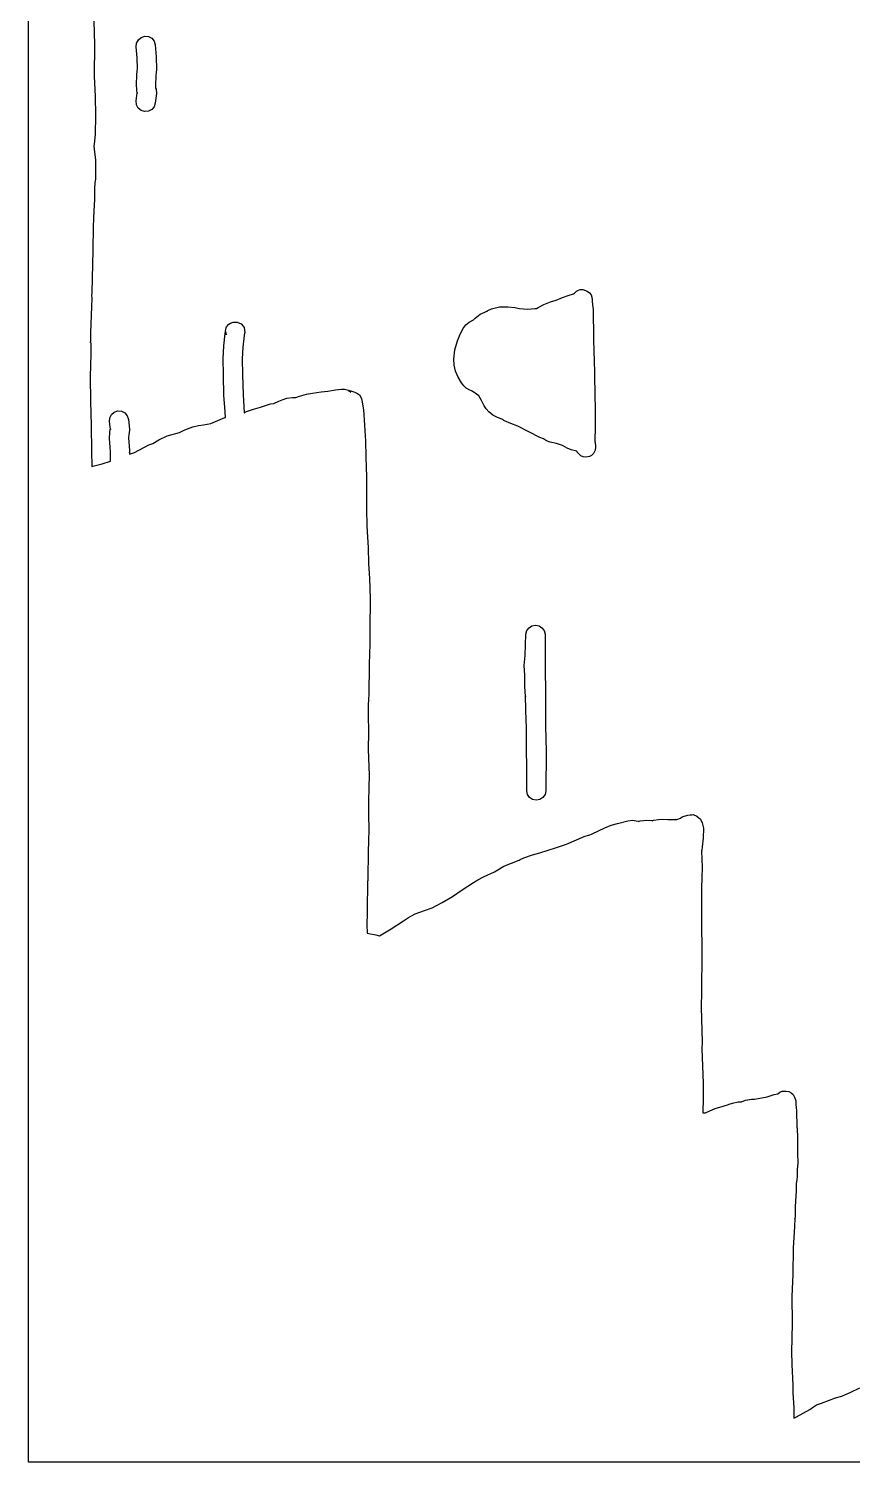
# Model space of a CAD drawing. Extents: x 2 to 598, y 673 to 2998.
# Drawn here: x 2 to 209.4, y 2302 to 2662.9 of the extents above; entities that cross this region are included whole.
import ezdxf

# ---------------------------------------------------------------- set-up
doc = ezdxf.new("R2010")
doc.units = 0

msp = doc.modelspace()

# ---------------------------------------------------------------- linework, layer by layer
at = {"layer": 'Calque 1'}
for p, q in [((18.39185, 2664.76482), (18.57685, 2658.85512)), ((29.186325, 2659.232852), (29.61967, 2660.063063)), ((29.61967, 2660.063063), (30.337755, 2660.664224)), ((30.337755, 2660.664224), (31.23124, 2660.9448)), ((31.23124, 2660.9448), (32.164085, 2660.862178)), ((32.164085, 2660.862178), (32.994293, 2660.42884)), ((32.994293, 2660.42884), (33.595456, 2659.710766)), ((33.595456, 2659.710766), (33.87604, 2658.81729)), ((18.57685, 2658.85512), (18.49625, 2650.92951)), ((29.102, 2658.30055), (29.10074, 2658.2998)), ((29.10074, 2658.2998), (29.1037, 2658.3)), ((29.337701, 2655.506055), (29.102, 2658.30055)), ((29.1037, 2658.3), (29.186325, 2659.232852)), ((33.87604, 2658.81729), (34.133764, 2655.756695)), ((29.26793, 2651.06946), (29.34343, 2652.29004)), ((29.37433, 2652.78254), (29.337701, 2655.506055)), ((29.34343, 2652.29004), (29.36833, 2652.68434)), ((29.36833, 2652.68434), (29.37433, 2652.78254)), ((34.133764, 2655.756695), (34.17317, 2652.60319)), ((34.15917, 2652.38306), (34.13427, 2651.98981)), ((34.16617, 2652.49469), (34.15917, 2652.38306)), ((34.16917, 2652.52669), (34.16617, 2652.49469)), ((34.17317, 2652.60319), (34.167308, 2652.457289)), ((34.167308, 2652.457289), (34.16917, 2652.52669)), ((18.49625, 2650.92951), (18.75774, 2645.82335)), ((29.14961, 2648.88043), (29.26793, 2651.06946)), ((29.19971, 2647.40766), (29.14961, 2648.88043)), ((34.05937, 2650.778), (33.94931, 2648.80913)), ((33.94931, 2648.80913), (33.98031, 2647.84226)), ((34.13427, 2651.98981), (34.05937, 2650.778)), ((18.75774, 2645.82335), (18.865579, 2641.04545)), ((29.10462, 2644.6533), (29.35373, 2646.68368)), ((29.301553, 2646.58613), (29.19971, 2647.40766)), ((29.33563, 2646.521495), (29.301553, 2646.58613)), ((29.35373, 2646.68368), (29.33563, 2646.521495)), ((34.15136, 2646.53329), (33.87177, 2644.09003)), ((33.98031, 2647.84226), (34.07227, 2647.649869)), ((34.07227, 2647.649869), (34.15136, 2646.53329)), ((29.182318, 2643.703485), (29.10462, 2644.6533)), ((29.603567, 2642.885572), (29.182318, 2643.703485)), ((30.300766, 2642.285283), (29.603567, 2642.885572)), ((31.20631, 2641.98834), (30.300766, 2642.285283)), ((32.139943, 2642.061856), (31.20631, 2641.98834)), ((32.974359, 2642.487093), (32.139943, 2642.061856)), ((33.582502, 2643.1993), (32.974359, 2642.487093)), ((33.87177, 2644.09003), (33.582502, 2643.1993)), ((18.865579, 2641.04545), (18.77574, 2636.18208)), ((18.77574, 2636.18208), (18.50859, 2633.79255)), ((18.50859, 2633.79255), (18.39334, 2633.26857)), ((18.39334, 2633.26857), (18.6171, 2631.73428)), ((18.6171, 2631.73428), (18.801909, 2629.829681)), ((18.83932, 2627.87097), (18.78922, 2625.0675)), ((18.801909, 2629.829681), (18.83932, 2627.87097)), ((18.68022, 2624.25465), (18.61612, 2622.41961)), ((18.72982, 2624.39623), (18.68022, 2624.25465)), ((18.78922, 2625.0675), (18.72982, 2624.39623)), ((18.61312, 2619.83942), (18.3697, 2617.00754)), ((18.61612, 2622.41961), (18.61312, 2619.83942)), ((18.3697, 2617.00754), (18.23175, 2613.0517)), ((18.23175, 2613.0517), (18.17075, 2607.03141)), ((18.17075, 2607.03141), (17.86947, 2596.53641)), ((17.89387, 2595.03525), (17.82777, 2592.85398)), ((17.86947, 2596.53641), (17.85197, 2595.53803)), ((17.85197, 2595.53803), (17.86287, 2595.49983)), ((17.86287, 2595.49983), (17.89387, 2595.16445)), ((17.89387, 2595.16445), (17.89387, 2595.03525)), ((134.85898, 2594.51405), (136.400512, 2595.222446)), ((136.400512, 2595.222446), (137.87327, 2595.68038)), ((137.87327, 2595.68038), (139.17708, 2596.1098)), ((139.17708, 2596.1098), (139.44423, 2596.25553)), ((139.44423, 2596.25553), (139.46223, 2596.27353)), ((139.46223, 2596.27353), (139.72422, 2596.52777)), ((139.72422, 2596.52777), (139.98365, 2596.74431)), ((139.98365, 2596.74431), (140.48749, 2597.03368)), ((140.48749, 2597.03368), (140.841012, 2597.166167)), ((140.841012, 2597.166167), (141.51741, 2597.22643)), ((141.51741, 2597.22643), (142.66145, 2596.809391)), ((142.66145, 2596.809391), (143.223771, 2596.372033)), ((143.223771, 2596.372033), (143.61547, 2595.83583)), ((143.61547, 2595.83583), (143.845919, 2595.232945)), ((143.845919, 2595.232945), (143.82838, 2595.11339)), ((143.82838, 2595.11339), (143.86558, 2594.83383)), ((143.86558, 2594.83383), (143.92348, 2594.26178)), ((17.82777, 2592.85398), (17.58748, 2586.38101)), ((114.46586, 2590.017822), (115.72372, 2590.98613)), ((115.72372, 2590.98613), (116.91023, 2591.52408)), ((116.91023, 2591.52408), (117.390906, 2591.714261)), ((117.390906, 2591.714261), (117.53964, 2591.76903)), ((117.487835, 2591.767654), (117.624644, 2591.877955)), ((117.53964, 2591.76903), (117.487835, 2591.767654)), ((117.624644, 2591.877955), (118.52561, 2592.30026)), ((118.52561, 2592.30026), (120.602629, 2592.807564)), ((120.602629, 2592.807564), (122.70055, 2592.87335)), ((122.70055, 2592.87335), (124.386199, 2592.647294)), ((124.386199, 2592.647294), (125.61977, 2592.42945)), ((125.61977, 2592.42945), (127.628332, 2592.285832)), ((127.628332, 2592.285832), (129.46501, 2592.38085)), ((129.46501, 2592.38085), (129.84688, 2592.41185)), ((129.84688, 2592.41185), (130.31352, 2592.69504)), ((130.31352, 2592.69504), (131.74227, 2593.445562)), ((131.74227, 2593.445562), (133.40637, 2594.1394)), ((133.40637, 2594.1394), (134.85898, 2594.51405)), ((143.92348, 2594.26178), (143.99688, 2593.37294)), ((143.99688, 2593.37294), (144.14984, 2592.15956)), ((144.14984, 2592.15956), (144.13954, 2590.50076)), ((51.555915, 2586.702654), (51.75401, 2587.58678)), ((51.75401, 2587.58678), (51.80641, 2587.820109)), ((51.80641, 2587.820109), (52.38912, 2588.46218)), ((52.38912, 2588.46218), (52.785051, 2588.754783)), ((52.785051, 2588.754783), (53.49446, 2589.01563)), ((53.49446, 2589.01563), (54.540559, 2588.96813)), ((54.540559, 2588.96813), (55.48918, 2588.53711)), ((55.48918, 2588.53711), (56.023845, 2588.014787)), ((56.023845, 2588.014787), (56.268047, 2587.598406)), ((56.268047, 2587.598406), (56.35786, 2587.0633)), ((111.2878, 2587.26749), (112.12043, 2588.289789)), ((112.12043, 2588.289789), (112.946101, 2588.947506)), ((112.946101, 2588.947506), (114.03132, 2589.54693)), ((114.03132, 2589.54693), (114.46586, 2590.017822)), ((144.13954, 2590.50076), (144.25013, 2586.50926)), ((17.60448, 2583.761011), (17.53328, 2584.04625)), ((17.53328, 2584.04625), (17.62528, 2583.55534)), ((17.58748, 2586.38101), (17.59888, 2583.89485)), ((17.59888, 2583.89485), (17.60448, 2583.761011)), ((51.14003, 2582.99947), (51.51881, 2586.16518)), ((51.51881, 2586.16518), (51.58291, 2586.6282)), ((51.69971, 2585.80809), (51.555915, 2586.702654)), ((51.58291, 2586.6282), (51.62891, 2586.23854)), ((51.62891, 2586.23854), (51.69971, 2585.80809)), ((56.28466, 2585.59312), (55.93174, 2582.7044)), ((56.36686, 2586.18531), (56.28466, 2585.59312)), ((56.35786, 2587.0633), (56.428851, 2586.329311)), ((56.428851, 2586.329311), (56.36686, 2586.18531)), ((109.314714, 2582.033784), (109.99693, 2584.27387)), ((109.99693, 2584.27387), (110.4511, 2585.572024)), ((110.4511, 2585.572024), (111.2878, 2587.26749)), ((144.25013, 2586.50426), (144.19533, 2585.58906)), ((144.19533, 2585.58906), (144.19533, 2584.52864)), ((144.19533, 2584.52864), (144.48317, 2576.42991)), ((144.25013, 2586.50926), (144.25013, 2586.50426)), ((17.62798, 2581.02939), (17.52723, 2575.19666)), ((17.62528, 2583.55534), (17.63828, 2583.13571)), ((17.63828, 2583.13571), (17.62798, 2581.02939)), ((50.9731, 2579.81), (51.14003, 2582.99947)), ((55.93174, 2582.7044), (55.77309, 2579.74901)), ((109.044, 2579.7), (109.314714, 2582.033784)), ((51.07541, 2575.60469), (50.97309, 2579.81169)), ((50.97309, 2579.81169), (50.9731, 2579.81)), ((55.77309, 2579.74901), (55.87437, 2575.73272)), ((109.0439, 2579.70111), (109.04364, 2579.6984)), ((109.04364, 2579.6984), (109.044, 2579.7)), ((109.149367, 2578.164048), (109.0439, 2579.70111)), ((109.506734, 2576.63214), (109.149367, 2578.164048)), ((110.126846, 2575.142562), (109.506734, 2576.63214)), ((17.52723, 2575.19666), (17.579916, 2569.105039)), ((51.17981, 2570.52853), (51.07541, 2575.60469)), ((55.87437, 2575.73272), (55.97357, 2570.77851)), ((111.02055, 2573.73249), (110.126846, 2575.142562)), ((111.31924, 2573.31752), (111.02055, 2573.73249)), ((111.567489, 2572.958614), (111.31924, 2573.31752)), ((112.19823, 2572.40389), (111.567489, 2572.958614)), ((144.48317, 2576.42991), (144.60718, 2569.91972)), ((51.418662, 2567.585755), (51.17981, 2570.52853)), ((55.97357, 2570.77851), (56.28983, 2566.14468)), ((64.98334, 2569.05666), (65.833883, 2569.465803)), ((65.833883, 2569.465803), (66.98168, 2569.82405)), ((66.98168, 2569.82405), (68.402959, 2569.985776)), ((68.402959, 2569.985776), (69.12832, 2569.98476)), ((69.12832, 2569.98476), (69.28593, 2570.00906)), ((69.28593, 2570.00906), (70.21973, 2570.38681)), ((70.21973, 2570.38681), (71.928939, 2570.843618)), ((71.928939, 2570.843618), (73.45052, 2571.14285)), ((73.45052, 2571.14285), (75.623123, 2571.417158)), ((75.623123, 2571.417158), (77.32783, 2571.57796)), ((77.32783, 2571.57796), (79.27757, 2571.98981)), ((79.27757, 2571.98981), (80.79842, 2572.15261)), ((80.79842, 2572.15261), (81.543691, 2572.150619)), ((81.543691, 2572.150619), (82.50167, 2571.84358)), ((82.50167, 2571.84358), (82.42057, 2571.81978)), ((82.42057, 2571.81978), (82.49967, 2571.79918)), ((82.49967, 2571.79918), (82.59527, 2571.77748)), ((82.59527, 2571.77748), (83.15338, 2571.3837)), ((83.15338, 2571.3837), (82.62316, 2571.77076)), ((82.62316, 2571.77076), (83.09808, 2571.66173)), ((83.09808, 2571.66173), (83.85151, 2571.47673)), ((83.85151, 2571.47673), (84.33728, 2571.31136)), ((84.33728, 2571.31136), (84.82097, 2571.05038)), ((84.82097, 2571.05038), (85.283444, 2570.682524)), ((85.283444, 2570.682524), (85.77027, 2569.744)), ((85.77027, 2569.744), (85.90618, 2569.36418)), ((85.90618, 2569.36418), (86.32838, 2566.89354)), ((113.126039, 2571.844895), (112.19823, 2572.40389)), ((113.51909, 2571.73521), (113.126039, 2571.844895)), ((114.17901, 2571.27838), (113.51909, 2571.73521)), ((114.46529, 2571.14659), (114.17901, 2571.27838)), ((114.73143, 2570.88976), (114.46529, 2571.14659)), ((115.32984, 2570.45775), (114.73143, 2570.88976)), ((116.00372, 2569.29969), (115.32984, 2570.45775)), ((116.680246, 2567.946263), (116.00372, 2569.29969)), ((144.60718, 2569.91972), (144.67638, 2567.71521)), ((17.579916, 2569.105039), (17.76752, 2562.96796)), ((22.408855, 2564.894311), (22.83409, 2565.728726)), ((22.83409, 2565.728726), (23.546293, 2566.336869)), ((23.546293, 2566.336869), (24.43702, 2566.62614)), ((24.43702, 2566.62614), (25.386829, 2566.548436)), ((25.386829, 2566.548436), (26.204735, 2566.127185)), ((26.204735, 2566.127185), (26.805019, 2565.429989)), ((51.54308, 2565.00277), (51.418662, 2567.585755)), ((56.28983, 2566.14468), (56.84379, 2566.46403)), ((56.84379, 2566.46403), (58.61215, 2567.11774)), ((58.61215, 2567.11774), (60.34126, 2567.54615)), ((60.34126, 2567.54615), (61.36651, 2567.94922)), ((61.36651, 2567.94922), (62.87392, 2568.38641)), ((62.87392, 2568.38641), (63.6368, 2568.520654)), ((63.6368, 2568.520654), (63.7059, 2568.49442)), ((63.7059, 2568.49442), (64.98334, 2569.05666)), ((86.32838, 2566.89354), (86.55057, 2563.07825)), ((117.190942, 2567.180269), (116.680246, 2567.946263)), ((117.88265, 2566.41045), (117.190942, 2567.180269)), ((118.901283, 2565.61186), (117.88265, 2566.41045)), ((144.67638, 2567.71521), (144.63508, 2564.98823)), ((17.76752, 2562.96796), (17.84972, 2556.54201)), ((22.33534, 2563.96068), (22.408855, 2564.894311)), ((22.58441, 2561.93082), (22.33534, 2563.96068)), ((22.532417, 2562.030611), (22.566451, 2562.094688)), ((22.566451, 2562.094688), (22.58441, 2561.93082)), ((26.805019, 2565.429989), (27.10196, 2564.52445)), ((27.10196, 2564.52445), (27.38204, 2562.08172)), ((27.38204, 2562.08172), (27.302737, 2560.964543)), ((41.353874, 2561.856908), (43.29865, 2562.62801)), ((43.29865, 2562.62801), (44.749031, 2562.981006)), ((44.749031, 2562.981006), (45.998241, 2563.17188)), ((45.998241, 2563.17188), (47.86168, 2563.48997)), ((47.86168, 2563.48997), (51.43871, 2564.96947)), ((51.43871, 2564.96947), (51.54308, 2564.99277)), ((51.54308, 2564.99277), (51.54308, 2565.00277)), ((86.55057, 2563.07825), (86.82032, 2559.02476)), ((119.860138, 2565.093358), (118.901283, 2565.61186)), ((121.2809, 2564.52376), (119.860138, 2565.093358)), ((121.3677, 2564.48186), (121.2809, 2564.52376)), ((121.4442, 2564.39296), (121.3677, 2564.48186)), ((121.68347, 2564.24672), (121.4442, 2564.39296)), ((121.82248, 2564.17752), (121.68347, 2564.24672)), ((123.38516, 2563.47265), (121.82248, 2564.17752)), ((125.14577, 2562.78018), (123.38516, 2563.47265)), ((130.6917, 2559.96692), (125.14577, 2562.78018)), ((144.63508, 2564.98823), (144.635, 2561.71)), ((22.37983, 2559.73561), (22.43043, 2561.20788)), ((22.49815, 2557.54711), (22.37983, 2559.73561)), ((22.43043, 2561.20788), (22.532417, 2562.030611)), ((27.21049, 2560.77171), (27.17949, 2559.80485)), ((27.17949, 2559.80485), (27.28956, 2557.83651)), ((27.302737, 2560.964543), (27.21049, 2560.77171)), ((32.24609, 2558.08875), (33.23982, 2558.47168)), ((33.23982, 2558.47168), (34.743862, 2559.341129)), ((34.743862, 2559.341129), (36.87267, 2560.35061)), ((36.87267, 2560.35061), (40.01512, 2561.24668)), ((40.01512, 2561.24668), (41.353874, 2561.856908)), ((86.82032, 2559.02476), (86.86372, 2555.14179)), ((131.68026, 2559.57986), (130.6917, 2559.96692)), ((131.85753, 2559.45739), (131.68026, 2559.57986)), ((132.386994, 2559.113473), (131.85753, 2559.45739)), ((133.34425, 2558.7918), (132.386994, 2559.113473)), ((134.899941, 2558.418768), (133.34425, 2558.7918)), ((144.635, 2561.71), (144.5885, 2559.96023)), ((144.5885, 2559.96023), (144.60805, 2559.198974)), ((144.617328, 2558.99454), (144.6009, 2559.01146)), ((144.6009, 2559.01146), (144.70734, 2557.95776)), ((144.60805, 2559.198974), (144.617328, 2558.99454)), ((17.84972, 2556.54201), (17.92782, 2552.63475)), ((22.57365, 2556.32651), (22.49815, 2557.54711)), ((22.59855, 2555.93222), (22.57365, 2556.32651)), ((22.58025, 2554.02431), (22.60455, 2555.83972)), ((22.60455, 2555.83972), (22.59855, 2555.93222)), ((27.28956, 2557.83651), (27.36446, 2556.62416)), ((27.36446, 2556.62416), (27.38936, 2556.23142)), ((27.38936, 2556.23142), (27.39636, 2556.11981)), ((27.39636, 2556.11981), (27.39936, 2556.08781)), ((27.39936, 2556.08781), (27.397985, 2556.146451)), ((27.397985, 2556.146451), (27.40336, 2556.01031)), ((27.39936, 2555.71575), (28.62668, 2556.13485)), ((27.40336, 2556.01031), (27.39936, 2555.71575)), ((28.62668, 2556.13485), (32.24609, 2558.08875)), ((86.86372, 2555.14179), (87.02702, 2552.37142)), ((136.42984, 2557.93604), (134.899941, 2558.418768)), ((137.57191, 2557.27664), (136.42984, 2557.93604)), ((138.623699, 2556.842553), (137.57191, 2557.27664)), ((140.01568, 2556.52734), (138.623699, 2556.842553)), ((140.07308, 2556.40849), (140.01568, 2556.52734)), ((140.18265, 2556.25448), (140.07308, 2556.40849)), ((140.22865, 2556.19818), (140.18265, 2556.25448)), ((140.35525, 2555.97855), (140.22865, 2556.19818)), ((141.068537, 2555.336061), (140.35525, 2555.97855)), ((141.63795, 2555.071247), (141.068537, 2555.336061)), ((142.3174, 2554.96313), (141.63795, 2555.071247)), ((143.201797, 2555.133409), (142.3174, 2554.96313)), ((143.740601, 2555.421535), (143.201797, 2555.133409)), ((144.24701, 2555.9119), (143.740601, 2555.421535)), ((144.670274, 2556.800345), (144.24701, 2555.9119)), ((144.70434, 2557.54488), (144.670274, 2556.800345)), ((144.70734, 2557.95776), (144.70434, 2557.54488)), ((17.92782, 2552.63475), (18.45645, 2552.82028)), ((18.45645, 2552.82028), (20.50441, 2553.28277)), ((20.50441, 2553.28277), (22.58025, 2554.02431)), ((87.02702, 2552.37142), (87.05032, 2550.12143)), ((87.05032, 2550.12143), (87.10972, 2546.93453)), ((87.10972, 2546.93453), (87.08702, 2541.94881)), ((87.08702, 2541.94881), (87.15362, 2537.74287)), ((87.15362, 2537.74287), (87.28178, 2534.85465)), ((87.28178, 2534.85465), (87.47609, 2532.26774)), ((87.47609, 2532.26774), (87.59441, 2528.2442)), ((87.59441, 2528.2442), (87.84349, 2524.42738)), ((87.84349, 2524.42738), (87.87549, 2521.99084)), ((87.87549, 2521.99084), (87.99437, 2519.29799)), ((87.99437, 2519.29799), (87.891, 2511.81368)), ((87.891, 2511.81368), (87.8765, 2508.19995)), ((127.468833, 2511.353639), (127.993205, 2512.058534)), ((127.993205, 2512.058534), (128.735596, 2512.528318)), ((128.735596, 2512.528318), (129.626768, 2512.698788)), ((129.626768, 2512.698788), (130.517725, 2512.527202)), ((130.517725, 2512.527202), (131.259527, 2512.056487)), ((131.259527, 2512.056487), (131.783014, 2511.350936)), ((87.8765, 2508.19995), (87.8166, 2505.15465)), ((127.03225, 2505.0668), (127.23172, 2510.47784)), ((127.23172, 2510.47784), (127.468833, 2511.353639)), ((131.783014, 2511.350936), (132.01903, 2510.47484)), ((132.01903, 2510.47484), (132.03703, 2510.21648)), ((132.03703, 2510.21648), (132.04303, 2510.05677)), ((132.04303, 2510.05677), (132.15981, 2487.43547)), ((87.7851, 2504.55781), (87.7427, 2503.7227)), ((87.8166, 2505.15465), (87.7851, 2504.55781)), ((126.80074, 2502.5884), (127.03225, 2505.0668)), ((87.7427, 2503.7227), (87.7367, 2499.94672)), ((126.80009, 2502.58694), (126.80074, 2502.5884)), ((126.93342, 2500.12042), (126.80009, 2502.58694)), ((87.6768, 2498.0223), (87.6251, 2495.33977)), ((87.7367, 2499.94672), (87.6768, 2498.0223)), ((126.968735, 2497.290821), (126.93342, 2500.12042)), ((127.09, 2494.79), (126.968735, 2497.290821)), ((87.6251, 2495.33977), (87.53, 2492.6283)), ((127.09062, 2494.81734), (127.09, 2494.79)), ((127.216164, 2491.609404), (127.09062, 2494.81734)), ((87.53, 2492.6283), (87.516, 2490.07343)), ((87.516, 2490.07343), (87.5527, 2485.87987)), ((127.28752, 2488.71952), (127.216164, 2491.609404)), ((127.29152, 2488.48129), (127.28752, 2488.71952)), ((127.36132, 2487.34131), (127.29152, 2488.48129)), ((127.44552, 2471.04201), (127.36132, 2487.34131)), ((132.15981, 2487.43547), (132.16, 2487.41)), ((132.16, 2487.41), (132.34191, 2480.88998)), ((87.5527, 2485.87987), (87.4866, 2481.40159)), ((87.4866, 2481.40159), (87.72123, 2474.97046)), ((132.34191, 2480.88998), (132.24471, 2471.06681)), ((87.67673, 2471.86057), (87.63593, 2470.30563)), ((87.72123, 2474.97046), (87.67673, 2471.86057)), ((87.57703, 2469.80488), (87.541925, 2465.490223)), ((87.63593, 2470.30563), (87.57703, 2469.80488)), ((127.640969, 2470.122853), (127.44552, 2471.04201)), ((128.152161, 2469.372432), (127.640969, 2470.122853)), ((128.90488, 2468.864629), (128.152161, 2469.372432)), ((129.824909, 2468.673326), (128.90488, 2468.864629)), ((130.748093, 2468.848767), (129.824909, 2468.673326)), ((131.50944, 2469.343541), (130.748093, 2468.848767)), ((132.033471, 2470.085053), (131.50944, 2469.343541)), ((132.24471, 2471.00071), (132.033471, 2470.085053)), ((132.24471, 2471.06681), (132.24471, 2471.00071)), ((87.541925, 2465.490223), (87.64113, 2460.83799)), ((166.82359, 2464.5787), (167.0856, 2464.6722)), ((167.0856, 2464.6722), (167.39048, 2464.7523)), ((167.39048, 2464.7523), (167.95894, 2464.86496)), ((167.95894, 2464.86496), (168.57645, 2464.95076)), ((168.57645, 2464.95076), (168.97748, 2464.97146)), ((168.97748, 2464.97146), (169.290181, 2465.023675)), ((169.290181, 2465.023675), (170.22443, 2464.65727)), ((170.22443, 2464.65727), (171.14706, 2463.858961)), ((143.92938, 2460.19081), (147.05892, 2461.74265)), ((147.05892, 2461.74265), (148.651333, 2462.345404)), ((148.651333, 2462.345404), (150.233424, 2462.786246)), ((150.233424, 2462.786246), (152.87974, 2463.45056)), ((152.87974, 2463.45056), (154.10494, 2463.609806)), ((154.10494, 2463.609806), (155.0026, 2463.47746)), ((155.0026, 2463.47746), (155.464321, 2463.357904)), ((155.464321, 2463.357904), (155.51679, 2463.33173)), ((155.51679, 2463.33173), (156.010569, 2463.466653)), ((156.010569, 2463.466653), (157.62208, 2463.64644)), ((157.62208, 2463.64644), (158.928359, 2463.588924)), ((158.928359, 2463.588924), (159.105293, 2463.51822)), ((158.98582, 2463.47281), (159.364261, 2463.608251)), ((159.105293, 2463.51822), (158.98582, 2463.47281)), ((159.364261, 2463.608251), (160.59813, 2463.84333)), ((160.59813, 2463.84333), (161.64355, 2463.86193)), ((161.64355, 2463.86193), (162.96284, 2463.83093)), ((162.96284, 2463.83093), (164.22374, 2463.79273)), ((164.22374, 2463.79273), (164.763249, 2463.779843)), ((164.75912, 2463.77513), (165.2454, 2463.81493)), ((164.88428, 2463.776347), (164.75912, 2463.77513)), ((164.763249, 2463.779843), (164.88428, 2463.776347)), ((165.2454, 2463.81493), (166.13112, 2464.12809)), ((166.13112, 2464.12809), (166.592019, 2464.484945)), ((166.592019, 2464.484945), (166.82359, 2464.5787)), ((171.14706, 2463.858961), (171.62434, 2463)), ((171.62434, 2463), (171.92768, 2461.6006)), ((171.92768, 2461.6006), (171.85738, 2459.1191)), ((87.57393, 2458.82829), (87.49333, 2455.23006)), ((87.64113, 2460.83799), (87.57393, 2458.82829)), ((134.88445, 2456.7827), (137.43675, 2457.56405)), ((137.43675, 2457.56405), (141.88764, 2459.48176)), ((141.88764, 2459.48176), (142.98577, 2459.83006)), ((142.98577, 2459.83006), (143.17389, 2459.86886)), ((143.17389, 2459.86886), (143.92938, 2460.19081)), ((171.85738, 2459.1191), (171.57732, 2456.89908)), ((87.49333, 2455.23006), (87.39723, 2449.40561)), ((125.802407, 2453.718479), (126.70717, 2454.16736)), ((126.70717, 2454.16736), (128.862656, 2454.893288)), ((128.862656, 2454.893288), (130.75706, 2455.42465)), ((130.75706, 2455.42465), (134.88445, 2456.7827)), ((171.490194, 2456.06967), (171.46051, 2455.82628)), ((171.46051, 2455.82628), (171.62899, 2451.79035)), ((171.57732, 2456.89908), (171.490194, 2456.06967)), ((116.57136, 2449.35732), (119.29109, 2450.65956)), ((119.29109, 2450.65956), (120.10447, 2451.17426)), ((120.10447, 2451.17426), (121.6894, 2452.02329)), ((121.6894, 2452.02329), (125.52895, 2453.52657)), ((125.52895, 2453.52657), (125.802407, 2453.718479)), ((171.52719, 2450.22817), (171.413, 2445.46464)), ((171.57009, 2450.67879), (171.52719, 2450.22817)), ((171.62899, 2451.79035), (171.57009, 2450.67879)), ((87.32993, 2446.67578), (87.23383, 2442.29258)), ((87.33793, 2448.12065), (87.32993, 2446.67578)), ((87.36283, 2448.26173), (87.33793, 2448.12065)), ((87.37363, 2448.39299), (87.36283, 2448.26173)), ((87.39323, 2449.25443), (87.37363, 2448.39299)), ((87.39723, 2449.40561), (87.39323, 2449.26143)), ((87.39323, 2449.26143), (87.39323, 2449.25443)), ((111.163994, 2446.094063), (114.01492, 2447.91865)), ((114.01492, 2447.91865), (115.13321, 2448.5739)), ((115.13321, 2448.5739), (116.57136, 2449.35732)), ((106.16193, 2442.934323), (108.75115, 2444.44289)), ((108.75115, 2444.44289), (111.163994, 2446.094063)), ((171.413, 2445.46464), (171.3966, 2438.309)), ((87.20483, 2440.13251), (87.15313, 2437.35852)), ((87.23383, 2442.29258), (87.20483, 2440.13251)), ((97.647412, 2439.119306), (99.33726, 2440.05039)), ((99.33726, 2440.05039), (101.711526, 2440.93581)), ((101.711526, 2440.93581), (103.57112, 2441.60172)), ((103.57112, 2441.60172), (106.16193, 2442.934323)), ((87.15313, 2437.35852), (87.26682, 2435.21653)), ((90.30784, 2434.52721), (93.314202, 2436.253451)), ((93.314202, 2436.253451), (96.40359, 2438.29443)), ((96.40359, 2438.29443), (97.647412, 2439.119306)), ((171.3966, 2438.309), (171.51339, 2430.19735)), ((87.26682, 2435.21653), (87.70036, 2435.13383)), ((87.70036, 2435.13383), (89.42481, 2434.79897)), ((89.42481, 2434.79897), (90.30384, 2434.52921)), ((90.30384, 2434.52921), (90.30784, 2434.52721)), ((171.51339, 2430.19735), (171.42969, 2420.38296)), ((171.42969, 2420.38296), (171.34699, 2416.52997)), ((171.34699, 2416.52997), (171.56299, 2407.79458)), ((171.56299, 2407.79458), (171.51339, 2406.10322)), ((171.51339, 2406.10322), (171.81002, 2397.42054)), ((171.81002, 2397.42054), (171.877252, 2393.734044)), ((171.877252, 2393.734044), (171.78052, 2389.98379)), ((179.27155, 2392.44245), (180.699054, 2392.711349)), ((180.699054, 2392.711349), (181.51638, 2392.77318)), ((181.51638, 2392.77318), (182.48994, 2393.16644)), ((182.48994, 2393.16644), (184.048965, 2393.448113)), ((184.048965, 2393.448113), (184.79628, 2393.43877)), ((184.79628, 2393.43877), (187.96146, 2393.9855)), ((187.96146, 2393.9855), (189.76497, 2394.59684)), ((189.76497, 2394.59684), (190.61865, 2394.75342)), ((190.61865, 2394.75342), (191.145068, 2395.1514)), ((191.145068, 2395.1514), (191.698047, 2395.384868)), ((191.698047, 2395.384868), (192.77719, 2395.4619)), ((192.77719, 2395.4619), (193.379707, 2395.308177)), ((193.379707, 2395.308177), (193.964855, 2395.002021)), ((193.964855, 2395.002021), (194.482361, 2394.544045)), ((194.482361, 2394.544045), (194.88195, 2393.93486)), ((194.88195, 2393.93486), (195.120077, 2393.279274)), ((195.120077, 2393.279274), (195.14294, 2392.97213)), ((195.14294, 2392.97213), (195.18484, 2392.47656)), ((195.18484, 2392.47656), (195.20749, 2392.06265)), ((171.78052, 2389.98379), (172.44404, 2389.98679)), ((172.44404, 2389.98679), (172.76032, 2390.17696)), ((172.76032, 2390.17696), (174.861584, 2391.023791)), ((174.861584, 2391.023791), (176.84533, 2391.68229)), ((176.84533, 2391.68229), (178.19565, 2392.02646)), ((178.19565, 2392.02646), (178.378122, 2392.141106)), ((178.378122, 2392.141106), (179.27155, 2392.44245)), ((195.20749, 2392.06265), (195.20914, 2391.95876)), ((195.20914, 2391.95876), (195.27634, 2391.40686)), ((195.27634, 2391.40686), (195.35074, 2390.47461)), ((195.35074, 2390.47461), (195.45721, 2386.37254)), ((195.45721, 2386.37254), (195.46021, 2386.32494)), ((195.46021, 2386.32494), (195.50931, 2386.14925)), ((195.50931, 2386.14925), (195.52781, 2386.0185)), ((195.52781, 2386.0185), (195.53811, 2385.9193)), ((195.53811, 2385.9193), (195.54311, 2385.8506)), ((195.54311, 2385.8506), (195.54911, 2385.71934)), ((195.54911, 2385.71934), (195.60441, 2384.06569)), ((195.60441, 2384.06569), (195.61581, 2379.81169)), ((195.61581, 2379.81169), (195.70061, 2377.29608)), ((195.5374, 2374.96338), (195.5038, 2373.95311)), ((195.554887, 2375.567198), (195.5374, 2374.96338)), ((195.559323, 2375.740586), (195.554887, 2375.567198)), ((195.70061, 2377.29554), (195.5549, 2375.69409)), ((195.5549, 2375.69409), (195.559323, 2375.740586)), ((195.70061, 2377.29608), (195.70061, 2377.29554)), ((195.2801, 2371.34627), (195.265, 2370.72253)), ((195.2962, 2371.97725), (195.2801, 2371.34627)), ((195.3022, 2372.18809), (195.2962, 2371.97725)), ((195.4108, 2373.14282), (195.2992, 2372.18009)), ((195.2992, 2372.18009), (195.307787, 2372.288449)), ((195.307787, 2372.288449), (195.3022, 2372.18809)), ((195.5038, 2373.95311), (195.4108, 2373.14282)), ((195.254, 2370.39044), (195.04006, 2366.31007)), ((195.257, 2370.5), (195.254, 2370.39044)), ((195.26, 2370.51738), (195.257, 2370.46618)), ((195.257, 2370.46618), (195.257, 2370.5)), ((195.265, 2370.72253), (195.26, 2370.51738)), ((195.03306, 2363.842), (194.961082, 2363.247023)), ((195.04006, 2366.31007), (195.03306, 2363.842)), ((194.87906, 2361.33104), (194.49616, 2355.90708)), ((194.94006, 2363.36399), (194.87906, 2361.33104)), ((194.961082, 2363.247023), (194.94006, 2363.36399)), ((194.49616, 2355.90708), (194.40256, 2349.36226)), ((194.40256, 2349.36226), (194.18759, 2343.77553)), ((194.18759, 2343.77553), (194.28369, 2337.12374)), ((194.28369, 2337.1232), (194.19899, 2333.19579)), ((194.28369, 2337.12374), (194.28369, 2337.1232)), ((194.19899, 2333.19579), (194.10339, 2329.87196)), ((194.10339, 2329.87196), (194.18559, 2326.66079)), ((194.18559, 2326.66079), (194.18559, 2326.66026)), ((194.18559, 2326.66026), (194.40885, 2321.4182)), ((194.40885, 2321.4182), (194.43825, 2319.46483)), ((208.89654, 2319.54092), (211.325989, 2320.7776)), ((194.43825, 2319.46483), (194.43825, 2319.46183)), ((194.43825, 2319.46183), (194.66097, 2315.75611)), ((200.418201, 2316.440979), (201.64686, 2316.91625)), ((201.64686, 2316.91625), (205.13296, 2318.22056)), ((205.13296, 2318.22056), (206.39695, 2318.53992)), ((206.39695, 2318.53992), (206.80417, 2318.63762)), ((206.80417, 2318.63762), (207.65787, 2319.10891)), ((207.65787, 2319.10891), (208.89654, 2319.54092)), ((194.64057, 2313.1449), (195.34079, 2313.45703)), ((194.64857, 2313.3392), (194.64057, 2313.1449)), ((194.66097, 2315.75611), (194.64857, 2313.3392)), ((195.34079, 2313.45703), (198.71835, 2315.31118)), ((198.71835, 2315.31118), (199.59272, 2315.95868)), ((199.59272, 2315.95868), (200.418201, 2316.440979))]:
    msp.add_line(p, q, dxfattribs=at)
at = {"layer": 'COUPE'}
for p, q in [((1.99988, 2302), (1.99988, 2998)), ((448, 2302), (1.99988, 2302))]:
    msp.add_line(p, q, dxfattribs=at)

doc.saveas('drawing.dxf')
